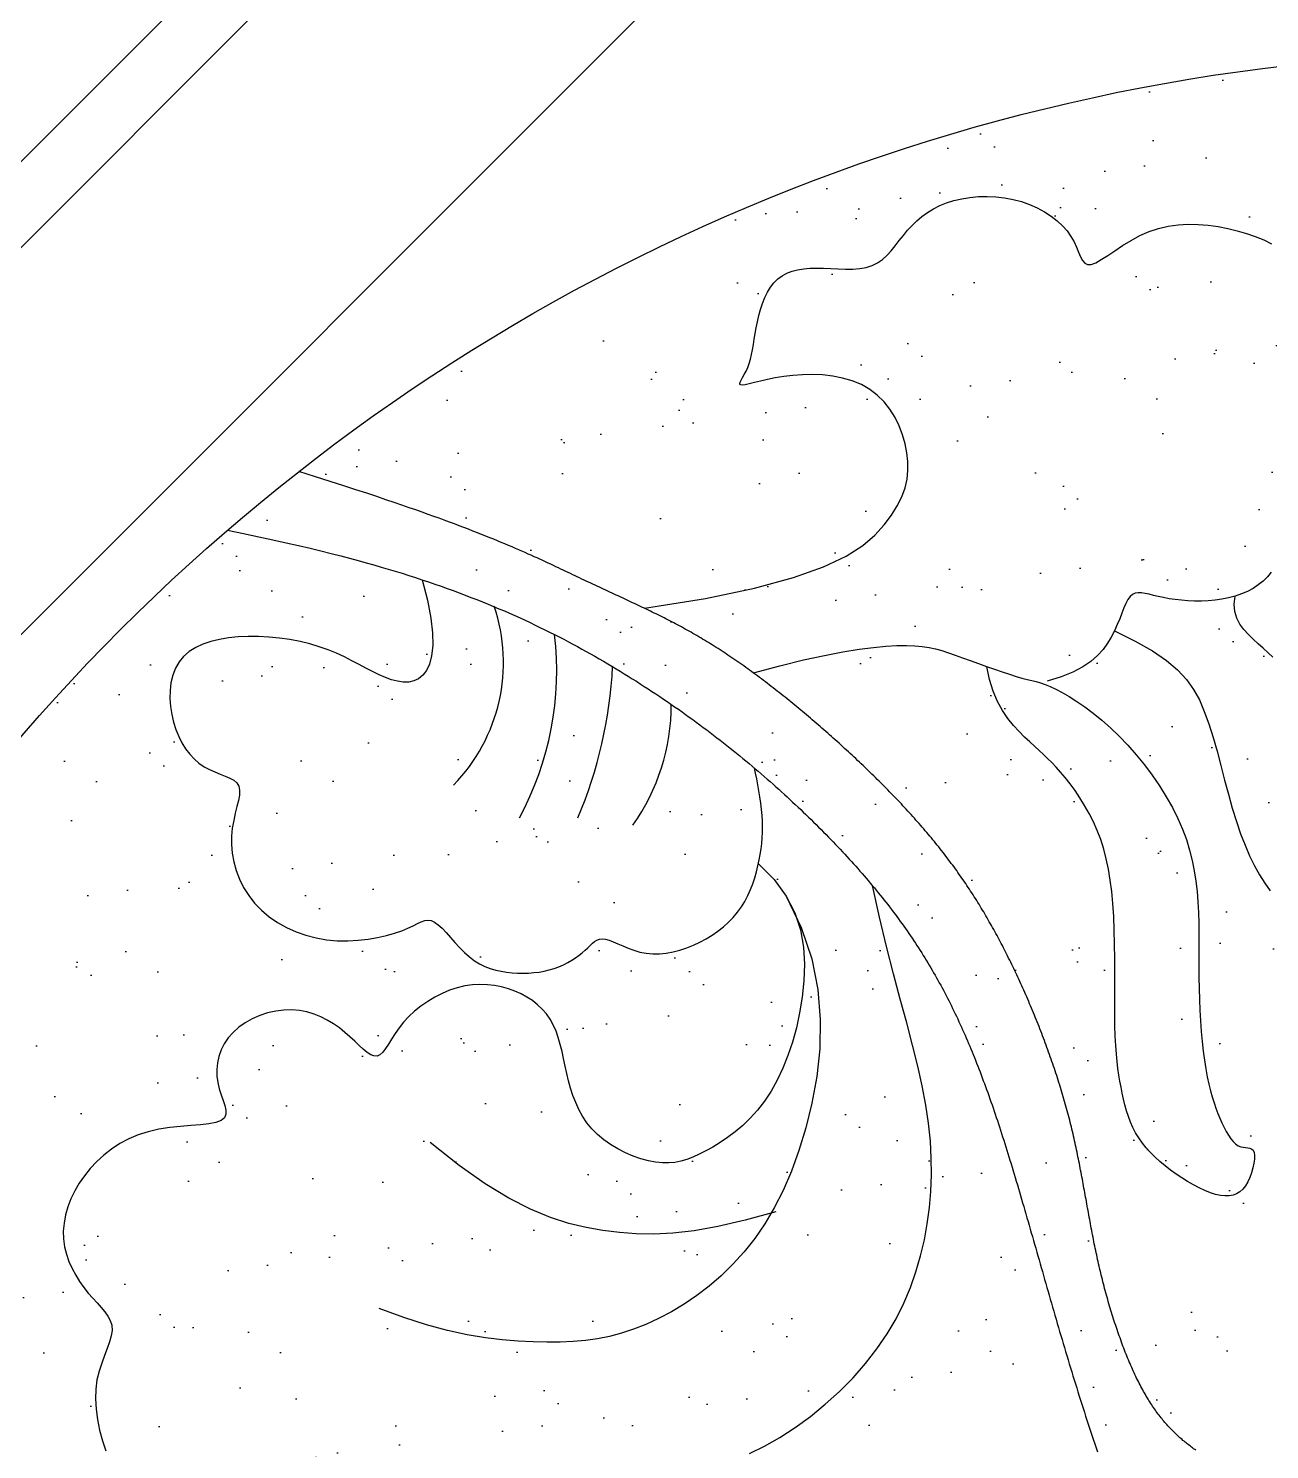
# Model space of a CAD drawing. Extents: x -747 to 1683, y 3278 to 5498.
# Drawn here: x 284.4 to 447.8, y 4735.7 to 4922.7 of the extents above; entities that cross this region are included whole.
import ezdxf

# ---------------------------------------------------------------- set-up
doc = ezdxf.new("R2010")
doc.units = 0
doc.header["$MEASUREMENT"] = 0
doc.layers.add('3', color=3, linetype='CONTINUOUS')
doc.layers.add('BH', color=3, linetype='CONTINUOUS')

msp = doc.modelspace()

# ---------------------------------------------------------------- hatches: boundary and pattern name
at = {"layer": 'BH'}
h = msp.add_hatch(dxfattribs=at)
h.set_pattern_fill('AR-RROOF', color=256, scale=400, angle=45, style=0)
h.set_pattern_definition([(45, (-34099.74, 3331.8), (339.4113, 905.0967), [6000, -800, 2000, -400]), (45, (-33865, 3849.4), (-659.0235, 93.338), [1200, -132, 2400, -300]), (45, (-34198.73, 3713.65), (1281.2775, 1660.2867), [3200, -560, 1600, -400])])
h.paths.add_polyline_path([(148.37, 4308.44), (788.37, 4308.44), (788.37, 5038.44), (148.37, 5038.44)])
h = msp.add_hatch(dxfattribs=at)
h.set_pattern_fill('AR-SAND', color=256, scale=10, style=0)
h.set_pattern_definition([(37.5, (36.643, 140.413), (-0.629934, 19.26824), [0, -15.2, 0, -17, 0, -16.25]), (7.5, (36.643, 140.413), (17.69777, 28.22146), [0, -8.2, 0, -13.7, 0, -5.25]), (327.5, (24.343, 140.413), (31.14142, 0.05659), [0, -5, 0, -18, 0, -23.5]), (317.5, (24.343, 140.413), (30.06127, 8.77676), [0, -2.5, 0, -11.8, 0, -13.5])])
edge = h.paths.add_edge_path()
edge.add_arc((479.82, 4660.38), 259.18, 0, 360)

# ---------------------------------------------------------------- linework, layer by layer
at = {"layer": '3'}
for points in [[(365.49, 4846.44), (373.51, 4847.74), (379.98, 4849.09), (385.1, 4850.48), (389.05, 4851.89), (392.02, 4853.3), (394.21, 4854.7), (395.82, 4856.07), (397.02, 4857.41), (397.99, 4858.69), (398.76, 4859.92), (399.35, 4861.12), (399.78, 4862.29), (400.04, 4863.45), (400.16, 4864.59), (400.16, 4865.75), (400.03, 4866.91), (399.8, 4868.09), (399.46, 4869.27), (399.01, 4870.44), (398.46, 4871.56), (397.79, 4872.62), (397.02, 4873.61), (396.13, 4874.49), (395.13, 4875.25), (394.03, 4875.87), (392.83, 4876.36), (391.57, 4876.73), (390.26, 4876.98), (388.93, 4877.14), (387.59, 4877.2), (386.28, 4877.18), (385.02, 4877.09), (383.82, 4876.95), (382.7, 4876.76), (381.68, 4876.55), (380.76, 4876.33), (379.95, 4876.13), (379.27, 4875.97), (378.74, 4875.85), (378.36, 4875.81), (378.14, 4875.85), (378.05, 4875.98), (378.09, 4876.19), (378.21, 4876.46), (378.39, 4876.8), (378.62, 4877.2), (378.86, 4877.64), (379.08, 4878.14), (379.27, 4878.67), (379.44, 4879.23), (379.58, 4879.83), (379.7, 4880.47), (379.82, 4881.14), (379.94, 4881.85), (380.06, 4882.58), (380.2, 4883.35), (380.37, 4884.14), (380.56, 4884.95), (380.78, 4885.76), (381.04, 4886.56), (381.34, 4887.32), (381.68, 4888.04), (382.08, 4888.7), (382.53, 4889.28), (383.04, 4889.78), (383.61, 4890.19), (384.24, 4890.52), (384.92, 4890.79), (385.65, 4890.98), (386.44, 4891.11), (387.27, 4891.18), (388.15, 4891.21), (389.07, 4891.19), (390.03, 4891.14), (390.99, 4891.1), (391.95, 4891.07), (392.9, 4891.07), (393.81, 4891.14), (394.66, 4891.28), (395.46, 4891.53), (396.17, 4891.88), (396.82, 4892.34), (397.41, 4892.89), (397.96, 4893.49), (398.5, 4894.14), (399.02, 4894.82), (399.56, 4895.5), (400.11, 4896.18), (400.7, 4896.82), (401.34, 4897.43), (402.01, 4898.01), (402.74, 4898.53), (403.52, 4899.01), (404.36, 4899.44), (405.25, 4899.8), (406.21, 4900.11), (407.24, 4900.34), (408.32, 4900.51), (409.43, 4900.61), (410.58, 4900.63), (411.73, 4900.58), (412.88, 4900.45), (414.02, 4900.24), (415.12, 4899.95), (416.18, 4899.58), (417.19, 4899.13), (418.13, 4898.62), (419.01, 4898.05), (419.8, 4897.44), (420.51, 4896.78), (421.12, 4896.09), (421.62, 4895.38), (422.02, 4894.65), (422.34, 4893.94), (422.61, 4893.28), (422.86, 4892.69), (423.12, 4892.21), (423.42, 4891.86), (423.79, 4891.67), (424.27, 4891.69), (424.88, 4891.91), (425.61, 4892.32), (426.45, 4892.86), (427.39, 4893.49), (428.42, 4894.17), (429.52, 4894.84), (430.69, 4895.48), (431.9, 4896.02), (433.15, 4896.43), (434.43, 4896.72), (435.73, 4896.9), (437.05, 4896.97), (438.36, 4896.95), (439.68, 4896.84), (440.98, 4896.66), (442.25, 4896.42), (443.5, 4896.12), (444.71, 4895.77), (445.87, 4895.37), (446.98, 4894.92), (448.02, 4894.41)], [(438.05, 4735.66), (437.91, 4735.76), (437.76, 4735.86), (437.62, 4735.97), (437.48, 4736.07), (437.34, 4736.18), (437.2, 4736.28), (437.06, 4736.39), (436.92, 4736.5), (436.78, 4736.61), (436.64, 4736.72), (436.5, 4736.84), (436.36, 4736.95), (436.23, 4737.07), (436.09, 4737.19), (435.95, 4737.3), (435.82, 4737.43), (435.68, 4737.55), (435.55, 4737.67), (435.42, 4737.8), (435.28, 4737.93), (435.15, 4738.06), (435.02, 4738.19), (434.89, 4738.32), (434.75, 4738.46), (434.62, 4738.6), (434.49, 4738.74), (434.36, 4738.88), (434.23, 4739.02), (434.11, 4739.17), (433.98, 4739.32), (433.85, 4739.47), (433.72, 4739.62), (433.6, 4739.78), (433.47, 4739.93), (433.34, 4740.09), (433.22, 4740.25), (433.09, 4740.42), (432.97, 4740.58), (432.85, 4740.75), (432.72, 4740.92), (432.6, 4741.1), (432.48, 4741.27), (432.36, 4741.45), (432.24, 4741.63), (432.12, 4741.82), (432, 4742.01), (431.88, 4742.2), (431.76, 4742.39), (431.64, 4742.58), (431.52, 4742.78), (431.41, 4742.98), (431.29, 4743.19), (431.17, 4743.39), (431.06, 4743.6), (430.94, 4743.81), (430.83, 4744.03), (430.71, 4744.25), (430.6, 4744.47), (430.49, 4744.69), (430.37, 4744.91), (430.26, 4745.14), (430.15, 4745.37), (430.04, 4745.6), (429.93, 4745.84), (429.82, 4746.08), (429.71, 4746.32), (429.61, 4746.56), (429.5, 4746.8), (429.39, 4747.05), (429.29, 4747.3), (429.18, 4747.55), (429.07, 4747.8), (428.97, 4748.06), (428.87, 4748.31), (428.76, 4748.57), (428.66, 4748.83), (428.56, 4749.09), (428.46, 4749.36), (428.36, 4749.62), (428.26, 4749.89), (428.16, 4750.16), (428.07, 4750.43), (427.97, 4750.7), (427.87, 4750.97), (427.78, 4751.25), (427.68, 4751.52), (427.59, 4751.8), (427.5, 4752.08), (427.41, 4752.36), (427.31, 4752.64), (427.22, 4752.92), (427.13, 4753.2), (427.05, 4753.49), (426.96, 4753.77), (426.87, 4754.06), (426.79, 4754.34), (426.7, 4754.63), (426.62, 4754.92), (426.53, 4755.21), (426.45, 4755.5), (426.37, 4755.79), (426.29, 4756.08), (426.21, 4756.37), (426.13, 4756.66), (426.05, 4756.95), (425.97, 4757.24), (425.9, 4757.54), (425.82, 4757.83), (425.75, 4758.12), (425.68, 4758.42), (425.6, 4758.71), (425.53, 4759), (425.46, 4759.3), (425.39, 4759.59), (425.33, 4759.88), (425.26, 4760.18), (425.19, 4760.47), (425.13, 4760.76), (425.06, 4761.06), (425, 4761.35), (424.94, 4761.64), (424.87, 4761.94), (424.81, 4762.23), (424.75, 4762.52), (424.69, 4762.82), (424.63, 4763.11), (424.58, 4763.4), (424.52, 4763.69), (424.46, 4763.99), (424.41, 4764.28), (424.35, 4764.57), (424.29, 4764.86), (424.24, 4765.16), (424.18, 4765.45), (424.13, 4765.74), (424.08, 4766.03), (424.02, 4766.33), (423.97, 4766.62), (423.92, 4766.91), (423.86, 4767.2), (423.81, 4767.5), (423.76, 4767.79), (423.71, 4768.08), (423.65, 4768.38), (423.6, 4768.67), (423.55, 4768.96), (423.49, 4769.26), (423.44, 4769.55), (423.39, 4769.84), (423.33, 4770.14), (423.28, 4770.43), (423.23, 4770.73), (423.17, 4771.02), (423.12, 4771.32), (423.06, 4771.61), (423.01, 4771.91), (422.95, 4772.2), (422.89, 4772.5), (422.84, 4772.79), (422.78, 4773.09), (422.72, 4773.39), (422.66, 4773.68), (422.6, 4773.98), (422.54, 4774.28), (422.48, 4774.58), (422.42, 4774.88), (422.36, 4775.18), (422.29, 4775.47), (422.23, 4775.77), (422.16, 4776.07), (422.1, 4776.38), (422.03, 4776.68), (421.96, 4776.98), (421.89, 4777.28), (421.82, 4777.58), (421.75, 4777.88), (421.67, 4778.19), (421.6, 4778.49), (421.52, 4778.79), (421.45, 4779.1), (421.37, 4779.4), (421.29, 4779.71), (421.21, 4780.02), (421.13, 4780.32), (421.04, 4780.63), (420.96, 4780.93), (420.87, 4781.24), (420.78, 4781.55), (420.69, 4781.86), (420.6, 4782.17), (420.51, 4782.47), (420.42, 4782.78), (420.33, 4783.09), (420.23, 4783.4), (420.14, 4783.71), (420.04, 4784.02), (419.94, 4784.33), (419.84, 4784.64), (419.74, 4784.95), (419.64, 4785.26), (419.54, 4785.57), (419.43, 4785.88), (419.33, 4786.19), (419.22, 4786.49), (419.12, 4786.8), (419.01, 4787.11), (418.9, 4787.42), (418.79, 4787.73), (418.68, 4788.04), (418.57, 4788.35), (418.46, 4788.65), (418.34, 4788.96), (418.23, 4789.27), (418.12, 4789.58), (418, 4789.88), (417.88, 4790.19), (417.77, 4790.49), (417.65, 4790.8), (417.53, 4791.1), (417.41, 4791.41), (417.29, 4791.71), (417.17, 4792.01), (417.05, 4792.31), (416.92, 4792.62), (416.8, 4792.92), (416.68, 4793.22), (416.55, 4793.52), (416.43, 4793.81), (416.3, 4794.11), (416.18, 4794.41), (416.05, 4794.71), (415.92, 4795), (415.79, 4795.3), (415.67, 4795.59), (415.54, 4795.88), (415.41, 4796.17), (415.28, 4796.46), (415.15, 4796.75), (415.02, 4797.04), (414.89, 4797.33), (414.75, 4797.62), (414.62, 4797.9), (414.49, 4798.19), (414.36, 4798.47), (414.22, 4798.75), (414.09, 4799.03), (413.95, 4799.31), (413.82, 4799.59), (413.69, 4799.87), (413.55, 4800.14), (413.41, 4800.42), (413.28, 4800.69), (413.14, 4800.97), (413, 4801.24), (412.87, 4801.51), (412.73, 4801.78), (412.59, 4802.05), (412.45, 4802.32), (412.31, 4802.58), (412.17, 4802.85), (412.03, 4803.11), (411.89, 4803.38), (411.74, 4803.64), (411.6, 4803.9), (411.46, 4804.17), (411.31, 4804.43), (411.17, 4804.69), (411.02, 4804.94), (410.87, 4805.2), (410.73, 4805.46), (410.58, 4805.72), (410.43, 4805.97), (410.28, 4806.23), (410.13, 4806.48), (409.98, 4806.73), (409.82, 4806.99), (409.67, 4807.24), (409.52, 4807.49), (409.36, 4807.74), (409.21, 4807.99), (409.05, 4808.24), (408.89, 4808.49), (408.73, 4808.74), (408.57, 4808.98), (408.41, 4809.23), (408.25, 4809.48), (408.09, 4809.72), (407.92, 4809.97), (407.76, 4810.21), (407.59, 4810.46), (407.43, 4810.7), (407.26, 4810.95), (407.09, 4811.19), (406.92, 4811.43), (406.75, 4811.67), (406.58, 4811.92), (406.4, 4812.16), (406.23, 4812.4), (406.05, 4812.64), (405.87, 4812.88), (405.69, 4813.12), (405.51, 4813.36), (405.33, 4813.6), (405.15, 4813.84), (404.97, 4814.08), (404.78, 4814.32), (404.59, 4814.56), (404.41, 4814.79), (404.22, 4815.03), (404.03, 4815.27), (403.83, 4815.51), (403.64, 4815.75), (403.45, 4815.98), (403.25, 4816.22), (403.05, 4816.46), (402.85, 4816.69), (402.65, 4816.93), (402.45, 4817.17), (402.25, 4817.4), (402.05, 4817.64), (401.84, 4817.88), (401.64, 4818.11), (401.43, 4818.35), (401.22, 4818.58), (401.01, 4818.82), (400.8, 4819.05), (400.59, 4819.29), (400.38, 4819.52), (400.16, 4819.76), (399.95, 4819.99), (399.73, 4820.22), (399.51, 4820.46), (399.3, 4820.69), (399.08, 4820.92), (398.86, 4821.16), (398.63, 4821.39), (398.41, 4821.62), (398.19, 4821.85), (397.96, 4822.08), (397.74, 4822.31), (397.51, 4822.55), (397.28, 4822.78), (397.06, 4823.01), (396.83, 4823.24), (396.6, 4823.47), (396.37, 4823.7), (396.13, 4823.93), (395.9, 4824.16), (395.67, 4824.39), (395.43, 4824.61), (395.2, 4824.84), (394.96, 4825.07), (394.73, 4825.3), (394.49, 4825.53), (394.25, 4825.75), (394.01, 4825.98), (393.77, 4826.21), (393.53, 4826.43), (393.29, 4826.66), (393.05, 4826.89), (392.81, 4827.11), (392.56, 4827.34), (392.32, 4827.56), (392.07, 4827.79), (391.83, 4828.01), (391.58, 4828.23), (391.34, 4828.46), (391.09, 4828.68), (390.84, 4828.9), (390.59, 4829.13), (390.34, 4829.35), (390.1, 4829.57), (389.85, 4829.79), (389.6, 4830.01), (389.34, 4830.23), (389.09, 4830.45), (388.84, 4830.67), (388.59, 4830.89), (388.34, 4831.11), (388.08, 4831.33), (387.83, 4831.55), (387.58, 4831.76), (387.32, 4831.98), (387.07, 4832.2), (386.81, 4832.41), (386.56, 4832.63), (386.3, 4832.84), (386.05, 4833.05), (385.79, 4833.27), (385.53, 4833.48), (385.28, 4833.69), (385.02, 4833.9), (384.76, 4834.11), (384.51, 4834.32), (384.25, 4834.53), (383.99, 4834.73), (383.73, 4834.94), (383.47, 4835.15), (383.21, 4835.35), (382.96, 4835.55), (382.7, 4835.76), (382.44, 4835.96), (382.18, 4836.16), (381.92, 4836.36), (381.66, 4836.56), (381.4, 4836.76), (381.14, 4836.95), (380.88, 4837.15), (380.62, 4837.34), (380.36, 4837.54), (380.1, 4837.73), (379.84, 4837.92), (379.59, 4838.11), (379.33, 4838.3), (379.07, 4838.48), (378.81, 4838.67), (378.55, 4838.85), (378.29, 4839.04), (378.03, 4839.22), (377.77, 4839.4), (377.51, 4839.58), (377.25, 4839.76), (377, 4839.93), (376.74, 4840.11), (376.48, 4840.28), (376.22, 4840.45), (375.96, 4840.62), (375.71, 4840.79), (375.45, 4840.96), (375.19, 4841.13), (374.93, 4841.29), (374.68, 4841.45), (374.42, 4841.61), (374.17, 4841.77), (373.91, 4841.93), (373.65, 4842.09), (373.4, 4842.24), (373.14, 4842.39), (372.89, 4842.55), (372.64, 4842.7), (372.38, 4842.84), (372.13, 4842.99), (371.87, 4843.14), (371.62, 4843.28), (371.37, 4843.42), (371.11, 4843.56), (370.86, 4843.7), (370.61, 4843.84), (370.35, 4843.98), (370.1, 4844.12), (369.84, 4844.25), (369.59, 4844.39), (369.34, 4844.52), (369.08, 4844.65), (368.83, 4844.79), (368.57, 4844.92), (368.32, 4845.05), (368.06, 4845.18), (367.81, 4845.3), (367.55, 4845.43), (367.3, 4845.56), (367.04, 4845.69), (366.78, 4845.81), (366.52, 4845.94), (366.27, 4846.06), (366.01, 4846.19), (365.75, 4846.31), (365.49, 4846.44), (365.23, 4846.56), (364.96, 4846.69), (364.7, 4846.81), (364.44, 4846.94), (364.18, 4847.06), (363.91, 4847.18), (363.65, 4847.31), (363.38, 4847.43), (363.11, 4847.56), (362.85, 4847.68), (362.58, 4847.81), (362.31, 4847.93), (362.04, 4848.06), (361.76, 4848.18), (361.49, 4848.31), (361.22, 4848.44), (360.94, 4848.56), (360.67, 4848.69), (360.39, 4848.82), (360.11, 4848.95), (359.83, 4849.08), (359.55, 4849.21), (359.26, 4849.34), (358.98, 4849.47), (358.69, 4849.61), (358.41, 4849.74), (358.12, 4849.88), (357.83, 4850.01), (357.54, 4850.15), (357.24, 4850.29), (356.95, 4850.43), (356.65, 4850.57), (356.35, 4850.71), (356.04, 4850.86), (355.74, 4851), (355.43, 4851.15), (355.12, 4851.3), (354.8, 4851.45), (354.48, 4851.6), (354.16, 4851.75), (353.83, 4851.91), (353.5, 4852.07), (353.16, 4852.23), (352.81, 4852.39), (352.46, 4852.55), (352.1, 4852.72), (351.74, 4852.89), (351.36, 4853.06), (350.98, 4853.23), (350.59, 4853.41), (350.19, 4853.58), (349.79, 4853.76), (349.37, 4853.95), (348.94, 4854.13), (348.51, 4854.32), (348.06, 4854.51), (347.6, 4854.71), (347.13, 4854.91), (346.65, 4855.11), (346.16, 4855.31), (345.65, 4855.52), (345.14, 4855.73), (344.6, 4855.94), (344.06, 4856.16), (343.5, 4856.38), (342.92, 4856.6), (342.33, 4856.83), (341.73, 4857.06), (341.11, 4857.3), (340.47, 4857.54), (339.82, 4857.78), (339.15, 4858.03), (338.47, 4858.28), (337.75, 4858.54), (337.01, 4858.8), (336.22, 4859.08), (335.39, 4859.38), (334.51, 4859.68), (333.56, 4860.01), (332.54, 4860.36), (331.44, 4860.73), (330.25, 4861.13), (328.94, 4861.57), (327.5, 4862.04), (325.91, 4862.56), (324.14, 4863.13), (322.19, 4863.75), (320.02, 4864.43)], [(310.61, 4856.7), (312.73, 4856.27), (314.72, 4855.86), (316.59, 4855.46), (318.33, 4855.07), (319.96, 4854.69), (321.49, 4854.33), (322.91, 4853.98), (324.25, 4853.65), (325.51, 4853.33), (326.69, 4853.02), (327.8, 4852.72), (328.86, 4852.43), (329.86, 4852.15), (330.83, 4851.87), (331.77, 4851.59), (332.68, 4851.31), (333.59, 4851.04), (334.47, 4850.76), (335.35, 4850.48), (336.21, 4850.19), (337.06, 4849.91), (337.89, 4849.62), (338.72, 4849.34), (339.53, 4849.05), (340.33, 4848.76), (341.12, 4848.47), (341.89, 4848.17), (342.66, 4847.88), (343.42, 4847.58), (344.16, 4847.29), (344.9, 4846.99), (345.62, 4846.69), (346.34, 4846.39), (347.05, 4846.09), (347.74, 4845.78), (348.43, 4845.48), (349.11, 4845.17), (349.78, 4844.86), (350.44, 4844.55), (351.1, 4844.24), (351.74, 4843.93), (352.38, 4843.62), (353.01, 4843.31), (353.64, 4842.99), (354.25, 4842.68), (354.86, 4842.36), (355.47, 4842.04), (356.06, 4841.72), (356.66, 4841.4), (357.24, 4841.08), (357.82, 4840.76), (358.4, 4840.44), (358.97, 4840.12), (359.53, 4839.79), (360.09, 4839.47), (360.65, 4839.14), (361.2, 4838.81), (361.75, 4838.48), (362.29, 4838.16), (362.83, 4837.83), (363.36, 4837.5), (363.89, 4837.17), (364.42, 4836.83), (364.94, 4836.5), (365.46, 4836.17), (365.97, 4835.83), (366.48, 4835.5), (366.99, 4835.17), (367.49, 4834.83), (367.99, 4834.49), (368.48, 4834.16), (368.97, 4833.82), (369.46, 4833.48), (369.95, 4833.15), (370.43, 4832.81), (370.9, 4832.47), (371.37, 4832.13), (371.84, 4831.79), (372.31, 4831.45), (372.77, 4831.11), (373.23, 4830.77), (373.68, 4830.43), (374.13, 4830.09), (374.58, 4829.75), (375.02, 4829.41), (375.46, 4829.07), (375.9, 4828.73), (376.33, 4828.39), (376.76, 4828.05), (377.18, 4827.71), (377.61, 4827.37), (378.02, 4827.03), (378.44, 4826.69), (378.85, 4826.35), (379.26, 4826.01), (379.66, 4825.67), (380.07, 4825.33), (380.46, 4824.99), (380.86, 4824.65), (381.25, 4824.31), (381.64, 4823.97), (382.02, 4823.64), (382.41, 4823.3), (382.78, 4822.96), (383.16, 4822.62), (383.53, 4822.29), (383.9, 4821.95), (384.27, 4821.62), (384.63, 4821.28), (384.99, 4820.95), (385.34, 4820.61), (385.7, 4820.28), (386.05, 4819.95), (386.39, 4819.62), (386.74, 4819.29), (387.08, 4818.96), (387.42, 4818.63), (387.75, 4818.3), (388.08, 4817.97), (388.41, 4817.64), (388.74, 4817.32), (389.06, 4816.99), (389.38, 4816.66), (389.7, 4816.34), (390.01, 4816.02), (390.33, 4815.69), (390.63, 4815.37), (390.94, 4815.05), (391.24, 4814.73), (391.54, 4814.41), (391.84, 4814.09), (392.14, 4813.77), (392.43, 4813.45), (392.72, 4813.13), (393.01, 4812.81), (393.29, 4812.5), (393.57, 4812.18), (393.85, 4811.86), (394.13, 4811.55), (394.4, 4811.23), (394.67, 4810.91), (394.94, 4810.6), (395.21, 4810.28), (395.47, 4809.97), (395.74, 4809.65), (396, 4809.34), (396.25, 4809.02), (396.51, 4808.71), (396.76, 4808.39), (397.01, 4808.08), (397.26, 4807.77), (397.5, 4807.45), (397.75, 4807.14), (397.99, 4806.82), (398.23, 4806.51), (398.46, 4806.19), (398.7, 4805.88), (398.93, 4805.56), (399.16, 4805.24), (399.39, 4804.93), (399.61, 4804.61), (399.84, 4804.29), (400.06, 4803.98), (400.28, 4803.66), (400.5, 4803.34), (400.71, 4803.02), (400.93, 4802.7), (401.14, 4802.38), (401.35, 4802.06), (401.56, 4801.74), (401.76, 4801.42), (401.97, 4801.1), (402.17, 4800.77), (402.37, 4800.45), (402.57, 4800.13), (402.77, 4799.8), (402.96, 4799.48), (403.16, 4799.15), (403.35, 4798.82), (403.54, 4798.49), (403.73, 4798.16), (403.92, 4797.83), (404.1, 4797.5), (404.28, 4797.17), (404.47, 4796.84), (404.65, 4796.5), (404.83, 4796.17), (405.01, 4795.83), (405.18, 4795.49), (405.36, 4795.15), (405.53, 4794.81), (405.7, 4794.47), (405.88, 4794.13), (406.04, 4793.79), (406.21, 4793.44), (406.38, 4793.09), (406.55, 4792.75), (406.71, 4792.4), (406.87, 4792.04), (407.04, 4791.69), (407.2, 4791.34), (407.36, 4790.98), (407.52, 4790.63), (407.68, 4790.27), (407.83, 4789.91), (407.99, 4789.54), (408.14, 4789.18), (408.3, 4788.82), (408.45, 4788.45), (408.6, 4788.08), (408.76, 4787.71), (408.91, 4787.34), (409.06, 4786.96), (409.2, 4786.58), (409.35, 4786.21), (409.5, 4785.83), (409.65, 4785.44), (409.79, 4785.06), (409.94, 4784.67), (410.08, 4784.28), (410.23, 4783.89), (410.37, 4783.5), (410.52, 4783.11), (410.66, 4782.71), (410.8, 4782.31), (410.94, 4781.91), (411.09, 4781.5), (411.23, 4781.1), (411.37, 4780.69), (411.51, 4780.28), (411.65, 4779.87), (411.79, 4779.45), (411.93, 4779.03), (412.07, 4778.61), (412.21, 4778.19), (412.34, 4777.76), (412.48, 4777.33), (412.62, 4776.9), (412.76, 4776.47), (412.9, 4776.03), (413.04, 4775.59), (413.18, 4775.15), (413.31, 4774.71), (413.45, 4774.26), (413.59, 4773.81), (413.73, 4773.36), (413.87, 4772.9), (414.01, 4772.44), (414.15, 4771.98), (414.28, 4771.52), (414.42, 4771.05), (414.56, 4770.58), (414.7, 4770.11), (414.84, 4769.64), (414.98, 4769.16), (415.12, 4768.68), (415.26, 4768.2), (415.41, 4767.71), (415.55, 4767.22), (415.69, 4766.74), (415.83, 4766.24), (415.97, 4765.75), (416.11, 4765.25), (416.26, 4764.76), (416.4, 4764.26), (416.54, 4763.76), (416.69, 4763.25), (416.83, 4762.75), (416.98, 4762.24), (417.12, 4761.73), (417.27, 4761.22), (417.41, 4760.71), (417.56, 4760.19), (417.71, 4759.68), (417.85, 4759.16), (418, 4758.65), (418.15, 4758.13), (418.3, 4757.61), (418.45, 4757.08), (418.6, 4756.56), (418.75, 4756.04), (418.9, 4755.51), (419.05, 4754.99), (419.2, 4754.46), (419.35, 4753.94), (419.51, 4753.41), (419.66, 4752.88), (419.81, 4752.35), (419.97, 4751.82), (420.12, 4751.29), (420.28, 4750.76), (420.44, 4750.23), (420.59, 4749.7), (420.75, 4749.17), (420.91, 4748.63), (421.07, 4748.1), (421.23, 4747.57), (421.39, 4747.04), (421.55, 4746.5), (421.71, 4745.97), (421.88, 4745.44), (422.04, 4744.91), (422.2, 4744.38), (422.37, 4743.85), (422.53, 4743.32), (422.7, 4742.79), (422.87, 4742.26), (423.04, 4741.73), (423.21, 4741.2), (423.38, 4740.67), (423.55, 4740.14), (423.72, 4739.62), (423.89, 4739.09), (424.06, 4738.57), (424.24, 4738.04), (424.41, 4737.52), (424.59, 4737), (424.77, 4736.48), (424.94, 4735.96), (425.12, 4735.44)], [(447.96, 4851.18), (447.46, 4850.58), (446.9, 4850.02), (446.27, 4849.51), (445.58, 4849.06), (444.83, 4848.66), (444.04, 4848.33), (443.22, 4848.04), (442.36, 4847.81), (441.48, 4847.64), (440.59, 4847.51), (439.69, 4847.42), (438.78, 4847.38), (437.89, 4847.39), (437.01, 4847.42), (436.15, 4847.49), (435.33, 4847.59), (434.54, 4847.7), (433.79, 4847.84), (433.1, 4847.98), (432.47, 4848.13), (431.89, 4848.28), (431.37, 4848.39), (430.9, 4848.46), (430.47, 4848.48), (430.08, 4848.41), (429.73, 4848.25), (429.41, 4847.98), (429.12, 4847.59), (428.85, 4847.09), (428.59, 4846.49), (428.32, 4845.81), (428.03, 4845.07), (427.71, 4844.29), (427.34, 4843.48), (426.92, 4842.65), (426.43, 4841.83), (425.84, 4841.02), (425.12, 4840.22), (424.24, 4839.46), (423.17, 4838.73), (421.88, 4838.04), (420.33, 4837.41), (418.49, 4836.84)], [(336.24, 4850.2), (336.93, 4847.49), (337.37, 4845.16), (337.59, 4843.19), (337.62, 4841.54), (337.48, 4840.19), (337.2, 4839.1), (336.8, 4838.26), (336.31, 4837.62), (335.75, 4837.17), (335.13, 4836.88), (334.46, 4836.74), (333.75, 4836.73), (333, 4836.84), (332.21, 4837.04), (331.4, 4837.34), (330.57, 4837.7), (329.71, 4838.11), (328.84, 4838.57), (327.94, 4839.05), (326.99, 4839.54), (326.01, 4840.04), (324.97, 4840.52), (323.87, 4840.97), (322.7, 4841.39), (321.46, 4841.75), (320.16, 4842.06), (318.82, 4842.32), (317.45, 4842.51), (316.07, 4842.65), (314.7, 4842.72), (313.34, 4842.73), (312.02, 4842.67), (310.76, 4842.55), (309.55, 4842.35), (308.42, 4842.08), (307.38, 4841.72), (306.43, 4841.28), (305.58, 4840.74), (304.84, 4840.11), (304.24, 4839.38), (303.76, 4838.55), (303.41, 4837.64), (303.18, 4836.65), (303.06, 4835.62), (303.04, 4834.57), (303.12, 4833.51), (303.28, 4832.46), (303.51, 4831.44), (303.82, 4830.48), (304.19, 4829.57), (304.61, 4828.73), (305.1, 4827.95), (305.64, 4827.24), (306.22, 4826.61), (306.86, 4826.06), (307.53, 4825.59), (308.23, 4825.21), (308.95, 4824.9), (309.66, 4824.62), (310.33, 4824.37), (310.93, 4824.1), (311.44, 4823.81), (311.84, 4823.46), (312.1, 4823.03), (312.21, 4822.49), (312.18, 4821.86), (312.05, 4821.14), (311.86, 4820.34), (311.64, 4819.46), (311.43, 4818.51), (311.25, 4817.51), (311.14, 4816.45), (311.13, 4815.35), (311.23, 4814.21), (311.44, 4813.07), (311.76, 4811.92), (312.2, 4810.79), (312.74, 4809.68), (313.41, 4808.63), (314.19, 4807.63), (315.09, 4806.7), (316.1, 4805.86), (317.2, 4805.11), (318.38, 4804.44), (319.64, 4803.87), (320.94, 4803.41), (322.29, 4803.06), (323.66, 4802.82), (325.05, 4802.69), (326.44, 4802.68), (327.8, 4802.75), (329.11, 4802.91), (330.36, 4803.12), (331.53, 4803.39), (332.59, 4803.7), (333.54, 4804.02), (334.34, 4804.35), (335.03, 4804.67), (335.61, 4804.95), (336.12, 4805.18), (336.58, 4805.34), (337.01, 4805.4), (337.43, 4805.34), (337.87, 4805.14), (338.34, 4804.8), (338.85, 4804.33), (339.38, 4803.76), (339.95, 4803.13), (340.54, 4802.46), (341.16, 4801.79), (341.79, 4801.15), (342.45, 4800.57), (343.12, 4800.07), (343.8, 4799.66), (344.49, 4799.32), (345.2, 4799.05), (345.91, 4798.84), (346.62, 4798.68), (347.34, 4798.56), (348.07, 4798.49), (348.79, 4798.44), (349.51, 4798.43), (350.22, 4798.45), (350.92, 4798.5), (351.62, 4798.58), (352.3, 4798.7), (352.96, 4798.86), (353.6, 4799.05), (354.22, 4799.28), (354.82, 4799.54), (355.39, 4799.82), (355.92, 4800.13), (356.42, 4800.45), (356.89, 4800.78), (357.31, 4801.12), (357.7, 4801.45), (358.04, 4801.78), (358.35, 4802.09), (358.64, 4802.36), (358.93, 4802.6), (359.23, 4802.78), (359.56, 4802.9), (359.93, 4802.94), (360.35, 4802.9), (360.83, 4802.76), (361.38, 4802.55), (361.98, 4802.29), (362.64, 4802.01), (363.35, 4801.71), (364.11, 4801.44), (364.9, 4801.21), (365.72, 4801.05), (366.58, 4800.98), (367.46, 4800.99), (368.35, 4801.07), (369.26, 4801.23), (370.16, 4801.46), (371.05, 4801.75), (371.93, 4802.1), (372.79, 4802.5), (373.62, 4802.94), (374.41, 4803.43), (375.16, 4803.95), (375.88, 4804.52), (376.55, 4805.13), (377.17, 4805.77), (377.74, 4806.44), (378.25, 4807.15), (378.7, 4807.88), (379.1, 4808.64), (379.44, 4809.42), (379.74, 4810.2), (380, 4810.99), (380.22, 4811.78), (380.41, 4812.56), (380.58, 4813.32), (380.71, 4814.06), (380.83, 4814.79), (380.92, 4815.51), (380.99, 4816.22), (381.03, 4816.94), (381.04, 4817.66), (381.02, 4818.41), (380.98, 4819.18), (380.9, 4819.97), (380.8, 4820.78), (380.68, 4821.61), (380.55, 4822.42), (380.41, 4823.22), (380.26, 4824), (380.12, 4824.73), (379.98, 4825.42)], [(448.19, 4840), (447.56, 4840.6), (446.92, 4841.19), (446.27, 4841.77), (445.6, 4842.36), (444.96, 4842.98), (444.36, 4843.64), (443.84, 4844.36), (443.43, 4845.14), (443.17, 4846.01), (443.09, 4846.97), (443.22, 4848.04)], [(427.34, 4843.48), (430.08, 4842.12), (432.34, 4840.83), (434.17, 4839.58), (435.64, 4838.34), (436.81, 4837.09), (437.75, 4835.77), (438.51, 4834.38), (439.16, 4832.87), (439.76, 4831.22), (440.31, 4829.46), (440.84, 4827.62), (441.35, 4825.74), (441.84, 4823.84), (442.34, 4821.96), (442.85, 4820.13), (443.38, 4818.39), (443.93, 4816.77), (444.52, 4815.26), (445.13, 4813.86), (445.78, 4812.57), (446.44, 4811.38), (447.14, 4810.29), (447.85, 4809.28)], [(379.84, 4837.93), (383.31, 4838.87), (386.4, 4839.64), (389.16, 4840.25), (391.59, 4840.72), (393.74, 4841.06), (395.62, 4841.3), (397.27, 4841.45), (398.71, 4841.53), (399.96, 4841.55), (401.06, 4841.51), (402.05, 4841.42), (402.95, 4841.28), (403.8, 4841.1), (404.63, 4840.87), (405.48, 4840.6), (406.37, 4840.29), (407.34, 4839.94), (408.37, 4839.56), (409.43, 4839.18), (410.51, 4838.79), (411.56, 4838.42), (412.58, 4838.06), (413.53, 4837.75), (414.4, 4837.48), (415.16, 4837.26), (415.84, 4837.09), (416.45, 4836.94), (417.04, 4836.79), (417.62, 4836.62), (418.23, 4836.41), (418.88, 4836.14), (419.62, 4835.79), (420.45, 4835.36), (421.37, 4834.82), (422.37, 4834.19), (423.43, 4833.46), (424.53, 4832.64), (425.67, 4831.72), (426.82, 4830.72), (427.97, 4829.62), (429.1, 4828.43), (430.21, 4827.17), (431.28, 4825.85), (432.3, 4824.48), (433.26, 4823.07), (434.15, 4821.65), (434.96, 4820.22), (435.67, 4818.79), (436.28, 4817.39), (436.8, 4816.01), (437.22, 4814.63), (437.57, 4813.27), (437.84, 4811.91), (438.05, 4810.55), (438.21, 4809.18), (438.32, 4807.81), (438.39, 4806.42), (438.44, 4805.01), (438.46, 4803.6), (438.46, 4802.17), (438.46, 4800.74), (438.46, 4799.31), (438.46, 4797.86), (438.48, 4796.42), (438.52, 4794.98), (438.59, 4793.55), (438.67, 4792.14), (438.77, 4790.77), (438.89, 4789.44), (439.03, 4788.17), (439.19, 4786.96), (439.36, 4785.84), (439.55, 4784.8), (439.75, 4783.84), (439.97, 4782.96), (440.2, 4782.14), (440.44, 4781.37), (440.69, 4780.66), (440.94, 4779.98), (441.21, 4779.34), (441.49, 4778.72), (441.77, 4778.13), (442.06, 4777.59), (442.35, 4777.09), (442.66, 4776.64), (442.97, 4776.26), (443.29, 4775.96), (443.62, 4775.73), (443.95, 4775.59), (444.28, 4775.52), (444.6, 4775.47), (444.9, 4775.44), (445.17, 4775.39), (445.4, 4775.29), (445.58, 4775.12), (445.71, 4774.85), (445.76, 4774.46), (445.76, 4773.97), (445.69, 4773.41), (445.57, 4772.8), (445.39, 4772.17), (445.16, 4771.55), (444.89, 4770.96), (444.58, 4770.44), (444.23, 4770), (443.84, 4769.66), (443.42, 4769.39), (442.95, 4769.22), (442.44, 4769.12), (441.88, 4769.11), (441.29, 4769.17), (440.65, 4769.32), (439.97, 4769.53), (439.25, 4769.82), (438.5, 4770.16), (437.74, 4770.56), (436.97, 4771), (436.2, 4771.48), (435.44, 4771.99), (434.71, 4772.52), (434, 4773.07), (433.33, 4773.64), (432.69, 4774.22), (432.09, 4774.82), (431.53, 4775.44), (431.02, 4776.08), (430.55, 4776.74), (430.13, 4777.42), (429.77, 4778.12), (429.45, 4778.84), (429.17, 4779.58), (428.93, 4780.33), (428.72, 4781.1), (428.53, 4781.87), (428.36, 4782.65), (428.21, 4783.43), (428.06, 4784.22), (427.92, 4785.02), (427.8, 4785.87), (427.68, 4786.79), (427.59, 4787.79), (427.51, 4788.9), (427.44, 4790.14), (427.4, 4791.53), (427.38, 4793.08), (427.38, 4794.78), (427.38, 4796.57), (427.38, 4798.44), (427.38, 4800.33), (427.36, 4802.23), (427.32, 4804.09), (427.24, 4805.88), (427.13, 4807.58), (426.98, 4809.17), (426.79, 4810.68), (426.55, 4812.11), (426.26, 4813.47), (425.92, 4814.76), (425.53, 4816), (425.08, 4817.19), (424.57, 4818.34), (424.01, 4819.45), (423.41, 4820.51), (422.79, 4821.52), (422.15, 4822.47), (421.51, 4823.35), (420.87, 4824.16), (420.26, 4824.89), (419.67, 4825.54), (419.1, 4826.13), (418.54, 4826.68), (417.98, 4827.21), (417.41, 4827.73), (416.82, 4828.28), (416.19, 4828.86), (415.52, 4829.5), (414.81, 4830.22), (414.07, 4831.03), (413.33, 4831.95), (412.61, 4833), (411.95, 4834.19), (411.37, 4835.54), (410.89, 4837.06), (410.55, 4838.76)], [(380.44, 4812.86), (382.55, 4810.75), (384.14, 4808.58), (385.28, 4806.36), (386.02, 4804.11), (386.43, 4801.86), (386.56, 4799.62), (386.48, 4797.42), (386.24, 4795.28), (385.9, 4793.22), (385.48, 4791.25), (384.96, 4789.37), (384.37, 4787.58), (383.7, 4785.91), (382.96, 4784.34), (382.16, 4782.9), (381.3, 4781.58), (380.38, 4780.39), (379.42, 4779.33), (378.43, 4778.38), (377.43, 4777.53), (376.43, 4776.79), (375.44, 4776.13), (374.48, 4775.55), (373.57, 4775.05), (372.7, 4774.6), (371.87, 4774.23), (371.07, 4773.92), (370.29, 4773.69), (369.49, 4773.53), (368.68, 4773.46), (367.84, 4773.47), (366.95, 4773.56), (366, 4773.74), (365.01, 4774.01), (364, 4774.37), (362.98, 4774.79), (361.98, 4775.3), (361.02, 4775.87), (360.12, 4776.5), (359.29, 4777.2), (358.56, 4777.95), (357.91, 4778.75), (357.35, 4779.59), (356.87, 4780.48), (356.44, 4781.39), (356.08, 4782.33), (355.77, 4783.28), (355.5, 4784.26), (355.26, 4785.23), (355.05, 4786.21), (354.84, 4787.18), (354.64, 4788.13), (354.41, 4789.05), (354.15, 4789.95), (353.85, 4790.8), (353.49, 4791.61), (353.07, 4792.36), (352.58, 4793.06), (352.02, 4793.7), (351.41, 4794.28), (350.74, 4794.81), (350.02, 4795.28), (349.25, 4795.7), (348.44, 4796.06), (347.58, 4796.37), (346.69, 4796.61), (345.76, 4796.79), (344.81, 4796.9), (343.84, 4796.93), (342.85, 4796.88), (341.86, 4796.74), (340.85, 4796.51), (339.85, 4796.18), (338.86, 4795.77), (337.89, 4795.28), (336.96, 4794.72), (336.07, 4794.1), (335.24, 4793.43), (334.47, 4792.72), (333.79, 4791.98), (333.19, 4791.22), (332.67, 4790.47), (332.21, 4789.75), (331.79, 4789.08), (331.41, 4788.5), (331.04, 4788.03), (330.67, 4787.7), (330.3, 4787.52), (329.89, 4787.53), (329.46, 4787.7), (328.99, 4788), (328.48, 4788.41), (327.94, 4788.91), (327.36, 4789.47), (326.73, 4790.05), (326.06, 4790.64), (325.34, 4791.22), (324.57, 4791.75), (323.75, 4792.25), (322.9, 4792.69), (322, 4793.05), (321.06, 4793.34), (320.08, 4793.53), (319.07, 4793.61), (318.02, 4793.58), (316.96, 4793.44), (315.9, 4793.2), (314.87, 4792.85), (313.87, 4792.42), (312.94, 4791.9), (312.09, 4791.31), (311.34, 4790.64), (310.7, 4789.92), (310.18, 4789.14), (309.77, 4788.32), (309.47, 4787.48), (309.28, 4786.61), (309.19, 4785.74), (309.21, 4784.88), (309.33, 4784.03), (309.54, 4783.21), (309.8, 4782.43), (310.06, 4781.69), (310.28, 4781.02), (310.41, 4780.4), (310.4, 4779.86), (310.2, 4779.41), (309.78, 4779.06), (309.09, 4778.8), (308.16, 4778.62), (307.05, 4778.48), (305.79, 4778.37), (304.43, 4778.25), (303.01, 4778.1), (301.58, 4777.88), (300.18, 4777.57), (298.86, 4777.15), (297.61, 4776.62), (296.43, 4776), (295.34, 4775.29), (294.33, 4774.5), (293.4, 4773.64), (292.55, 4772.73), (291.78, 4771.78), (291.1, 4770.79), (290.51, 4769.77), (290, 4768.73), (289.6, 4767.67), (289.29, 4766.61), (289.1, 4765.55), (289.01, 4764.5), (289.03, 4763.46), (289.17, 4762.44), (289.42, 4761.45), (289.75, 4760.48), (290.17, 4759.56), (290.64, 4758.68), (291.16, 4757.84), (291.72, 4757.06), (292.3, 4756.33), (292.89, 4755.66), (293.46, 4755.04), (294, 4754.45), (294.48, 4753.88), (294.88, 4753.3), (295.19, 4752.71), (295.38, 4752.09), (295.43, 4751.43), (295.32, 4750.7), (295.1, 4749.91), (294.79, 4749.05), (294.43, 4748.12), (294.06, 4747.13), (293.72, 4746.06), (293.44, 4744.92), (293.27, 4743.7), (293.23, 4742.41), (293.31, 4741.07), (293.5, 4739.69), (293.79, 4738.3), (294.16, 4736.91), (294.61, 4735.56)], [(379.31, 4735.23), (381.3, 4736.2), (383.32, 4737.35), (385.34, 4738.66), (387.33, 4740.11), (389.28, 4741.7), (391.16, 4743.39), (392.94, 4745.18), (394.59, 4747.05), (396.09, 4748.98), (397.43, 4750.95), (398.6, 4752.95), (399.62, 4754.99), (400.49, 4757.05), (401.22, 4759.14), (401.83, 4761.24), (402.33, 4763.35), (402.71, 4765.46), (403, 4767.58), (403.18, 4769.72), (403.26, 4771.88), (403.24, 4774.08), (403.11, 4776.34), (402.87, 4778.67), (402.51, 4781.08), (402.04, 4783.59), (401.46, 4786.21), (400.77, 4788.97), (400, 4791.9), (399.16, 4795.02), (398.28, 4798.36), (397.36, 4801.94), (396.43, 4805.8), (395.5, 4809.97)], [(384.14, 4808.58), (386.13, 4804.44), (387.5, 4800.33), (388.3, 4796.28), (388.63, 4792.32), (388.56, 4788.48), (388.17, 4784.81), (387.53, 4781.34), (386.73, 4778.09), (385.82, 4775.1), (384.82, 4772.36), (383.74, 4769.84), (382.57, 4767.54), (381.33, 4765.44), (380, 4763.51), (378.61, 4761.74), (377.13, 4760.12), (375.6, 4758.62), (374, 4757.25), (372.37, 4756), (370.7, 4754.87), (369.03, 4753.87), (367.35, 4752.98), (365.69, 4752.22), (364.05, 4751.57), (362.45, 4751.05), (360.87, 4750.63), (359.3, 4750.31), (357.71, 4750.08), (356.09, 4749.94), (354.41, 4749.87), (352.66, 4749.86), (350.82, 4749.9), (348.86, 4750), (346.78, 4750.17), (344.55, 4750.44), (342.15, 4750.85), (339.58, 4751.41), (336.81, 4752.15), (333.82, 4753.12), (330.59, 4754.32)], [(382.79, 4767.02), (378.72, 4765.92), (375.15, 4765.11), (372.02, 4764.54), (369.24, 4764.21), (366.72, 4764.08), (364.41, 4764.11), (362.2, 4764.29), (360.03, 4764.57), (357.83, 4764.96), (355.54, 4765.51), (353.11, 4766.28), (350.5, 4767.36), (347.66, 4768.81), (344.54, 4770.71), (341.1, 4773.14), (337.28, 4776.16)]]:
    msp.add_lwpolyline(points, dxfattribs=at)
msp.add_circle((479.82, 4660.38), 259.18, dxfattribs=at)
for centre, radius, start, end in [((323.87, 4839.32), 23.07, 315.6168, 18.6628), ((313.47, 4838.18), 40.47, 331.4737, 6.8338), ((302.43, 4841.79), 58.95, 337.1063, 357.0706), ((341.88, 4833.67), 27.13, 324.4523, 0.332)]:
    msp.add_arc(centre, radius, start, end, dxfattribs=at)

doc.saveas('drawing.dxf')
